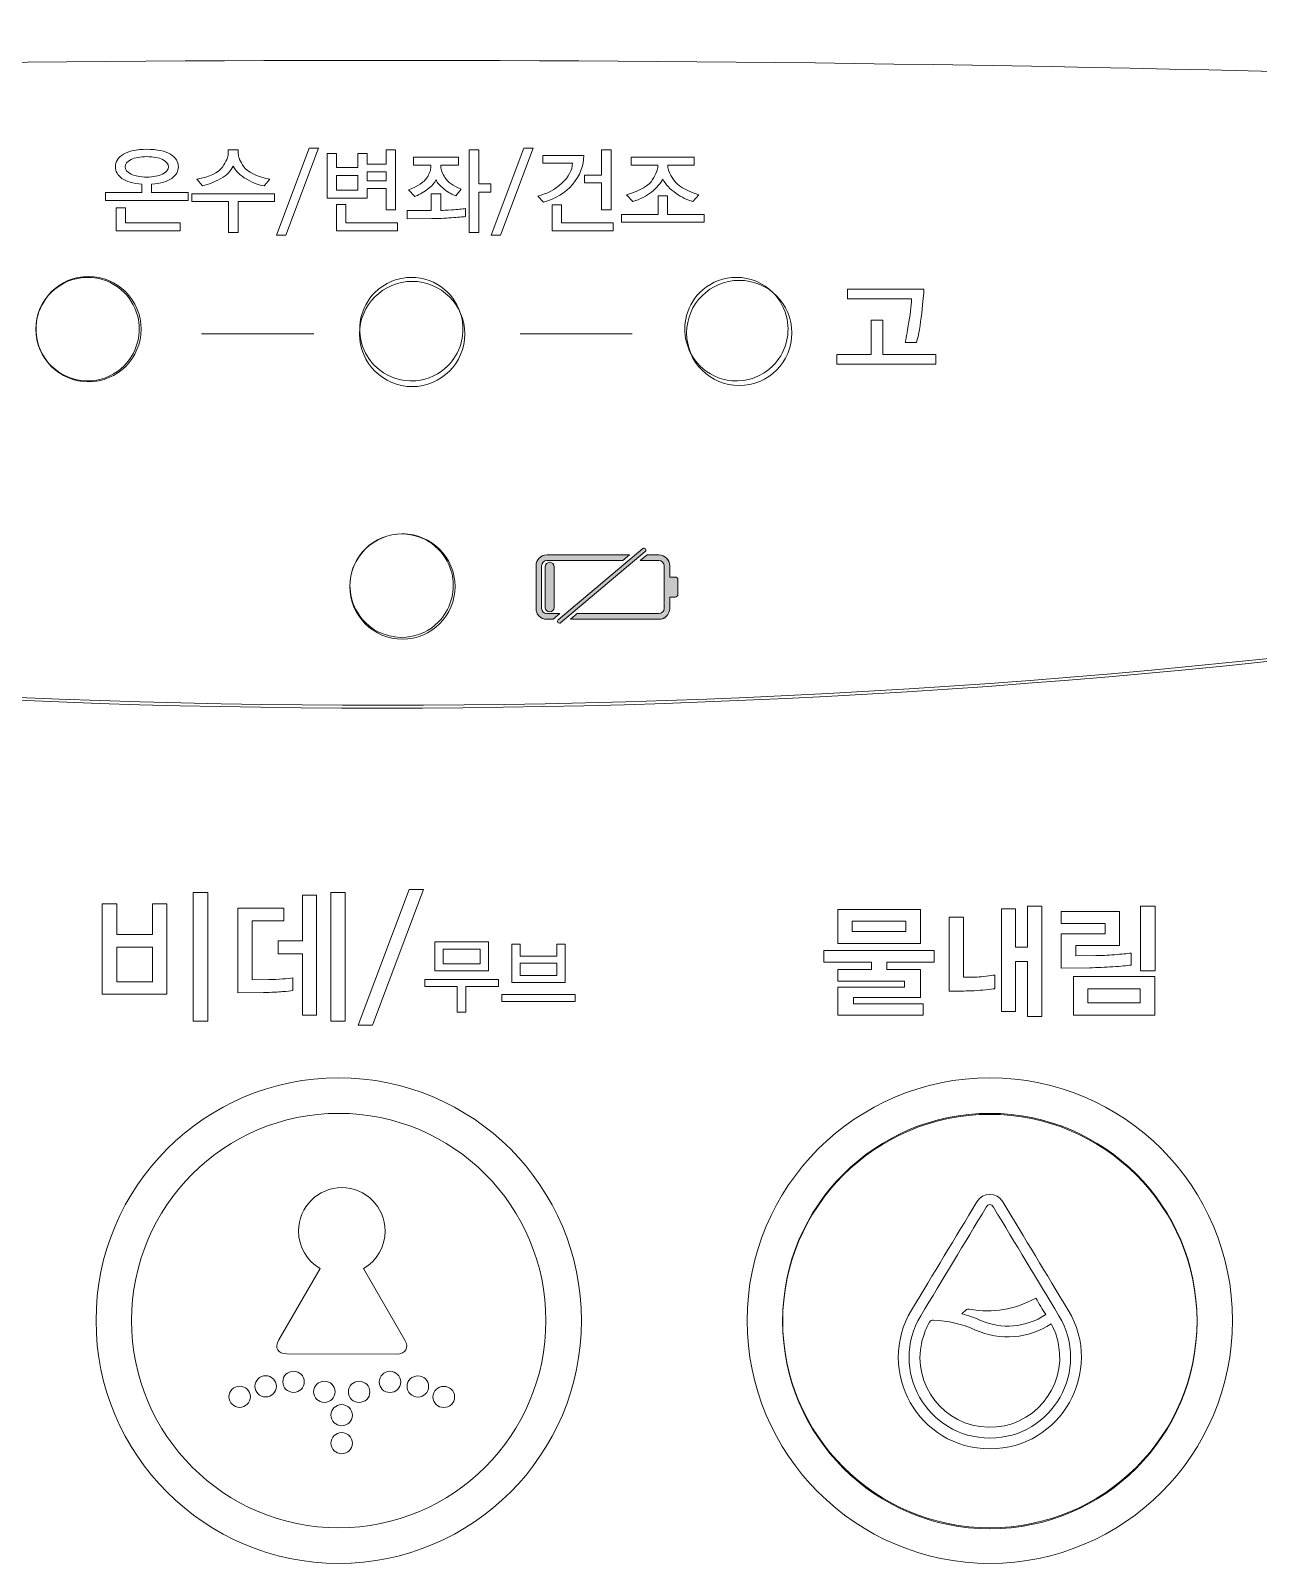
# Model space of a CAD drawing. Header units: millimetres. Extents: x -8699 to 14519, y -2727 to 7848.
# Drawn here: x 1462.5 to 1504, y -1016.3 to -964.5 of the extents above; entities that cross this region are included whole.
import ezdxf

# ---------------------------------------------------------------- set-up
doc = ezdxf.new("R2010")
doc.units = ezdxf.units.MM
doc.layers.add('레이어 1', color=7, linetype='Continuous')

msp = doc.modelspace()

# ---------------------------------------------------------------- hatches: boundary and pattern name
at = {"layer": '레이어 1'}
h = msp.add_hatch(color=256, dxfattribs=at)
h.dxf.hatch_style = 2
edge = h.paths.add_edge_path()
edge.add_spline(control_points=[(1480.338, -984.47), (1480.315, -984.444), (1480.315, -984.444), (1480.319, -984.404), (1480.346, -984.381), (1480.346, -984.381), (1483.208, -981.976), (1483.208, -981.976), (1483.234, -981.954), (1483.274, -981.957), (1483.297, -981.984), (1483.319, -982.011), (1483.316, -982.051), (1483.289, -982.073), (1483.289, -982.073), (1480.427, -984.478), (1480.427, -984.478), (1480.416, -984.488), (1480.401, -984.493), (1480.387, -984.493), (1480.369, -984.493), (1480.351, -984.485), (1480.338, -984.47), (1480.315, -984.444)], knot_values=[-1, -1, 0, 0, 0, 0, 1, 1, 1, 2, 2, 2, 3, 3, 3, 4, 4, 4, 5, 5, 5, 6, 6, 6, 7, 7, 7, 7], degree=3, periodic=0)
h = msp.add_hatch(color=256, dxfattribs=at)
h.dxf.hatch_style = 2
edge = h.paths.add_edge_path()
edge.add_spline(control_points=[(1479.962, -982.19), (1479.761, -982.19), (1479.761, -982.19), (1479.597, -982.353), (1479.597, -982.555), (1479.597, -982.555), (1479.597, -983.997), (1479.597, -983.997), (1479.597, -984.198), (1479.761, -984.361), (1479.962, -984.361), (1479.962, -984.361), (1480.172, -984.361), (1480.172, -984.361), (1480.172, -984.361), (1480.398, -984.171), (1480.398, -984.171), (1480.398, -984.171), (1479.962, -984.171), (1479.962, -984.171), (1479.866, -984.171), (1479.787, -984.093), (1479.787, -983.997), (1479.787, -983.997), (1479.787, -982.555), (1479.787, -982.555), (1479.787, -982.459), (1479.866, -982.38), (1479.962, -982.38), (1479.962, -982.38), (1482.53, -982.38), (1482.53, -982.38), (1482.53, -982.38), (1482.756, -982.19), (1482.756, -982.19), (1482.756, -982.19), (1479.962, -982.19), (1479.962, -982.19), (1479.761, -982.19)], knot_values=[-1, -1, 0, 0, 0, 0, 1, 1, 1, 2, 2, 2, 3, 3, 3, 4, 4, 4, 5, 5, 5, 6, 6, 6, 7, 7, 7, 8, 8, 8, 9, 9, 9, 10, 10, 10, 11, 11, 11, 12, 12, 12, 12], degree=3, periodic=0)
h = msp.add_hatch(color=256, dxfattribs=at)
h.dxf.hatch_style = 2
edge = h.paths.add_edge_path()
edge.add_spline(control_points=[(1480.059, -984.111), (1479.976, -984.111), (1479.976, -984.111), (1479.91, -984.045), (1479.91, -983.963), (1479.91, -983.963), (1479.91, -982.589), (1479.91, -982.589), (1479.91, -982.506), (1479.976, -982.439), (1480.059, -982.439), (1480.059, -982.439), (1480.059, -982.439), (1480.059, -982.439), (1480.142, -982.439), (1480.209, -982.506), (1480.209, -982.589), (1480.209, -982.589), (1480.209, -983.963), (1480.209, -983.963), (1480.209, -984.045), (1480.142, -984.111), (1480.059, -984.111), (1480.059, -984.111), (1480.059, -984.111), (1480.059, -984.111), (1479.976, -984.111)], knot_values=[-1, -1, 0, 0, 0, 0, 1, 1, 1, 2, 2, 2, 3, 3, 3, 4, 4, 4, 5, 5, 5, 6, 6, 6, 7, 7, 7, 8, 8, 8, 8], degree=3, periodic=0)
h = msp.add_hatch(color=256, dxfattribs=at)
h.dxf.hatch_style = 2
edge = h.paths.add_edge_path()
edge.add_spline(control_points=[(1483.751, -984.361), (1483.952, -984.361), (1483.952, -984.361), (1484.115, -984.198), (1484.115, -983.997), (1484.115, -983.997), (1484.115, -983.614), (1484.115, -983.614), (1484.115, -983.614), (1484.301, -983.614), (1484.301, -983.614), (1484.351, -983.614), (1484.392, -983.573), (1484.392, -983.524), (1484.392, -983.524), (1484.392, -983.027), (1484.392, -983.027), (1484.392, -982.978), (1484.351, -982.938), (1484.301, -982.938), (1484.301, -982.938), (1484.115, -982.938), (1484.115, -982.938), (1484.115, -982.938), (1484.115, -982.555), (1484.115, -982.555), (1484.115, -982.353), (1483.952, -982.19), (1483.751, -982.19), (1483.751, -982.19), (1483.347, -982.19), (1483.347, -982.19), (1483.347, -982.19), (1483.121, -982.38), (1483.121, -982.38), (1483.121, -982.38), (1483.751, -982.38), (1483.751, -982.38), (1483.847, -982.38), (1483.925, -982.459), (1483.925, -982.555), (1483.925, -982.555), (1483.925, -983.997), (1483.925, -983.997), (1483.925, -984.093), (1483.847, -984.171), (1483.751, -984.171), (1483.751, -984.171), (1480.99, -984.171), (1480.99, -984.171), (1480.99, -984.171), (1480.763, -984.361), (1480.763, -984.361), (1480.763, -984.361), (1483.751, -984.361), (1483.751, -984.361), (1483.952, -984.361)], knot_values=[-1, -1, 0, 0, 0, 0, 1, 1, 1, 2, 2, 2, 3, 3, 3, 4, 4, 4, 5, 5, 5, 6, 6, 6, 7, 7, 7, 8, 8, 8, 9, 9, 9, 10, 10, 10, 11, 11, 11, 12, 12, 12, 13, 13, 13, 14, 14, 14, 15, 15, 15, 16, 16, 16, 17, 17, 17, 18, 18, 18, 18], degree=3, periodic=0)

# ---------------------------------------------------------------- linework, layer by layer
at = {"layer": '레이어 1', "lineweight": 9}
for p, q in [((1470.829, -971.389), (1471.934, -968.446)), ((1472.249, -968.446), (1471.144, -971.389)), ((1471.934, -968.446), (1472.249, -968.446)), ((1472.537, -970.132), (1472.537, -968.63)), ((1472.537, -968.63), (1472.855, -968.63)), ((1472.855, -968.63), (1472.855, -969.1)), ((1473.582, -969.1), (1473.582, -968.63)), ((1473.582, -968.63), (1473.896, -968.63)), ((1473.896, -968.63), (1473.896, -968.986)), ((1474.538, -968.986), (1474.538, -968.506)), ((1474.538, -968.506), (1474.855, -968.506)), ((1474.855, -968.506), (1474.855, -970.535)), ((1477.344, -971.3), (1477.344, -968.506)), ((1477.344, -968.506), (1477.662, -968.506)), ((1477.662, -968.506), (1477.662, -969.652)), ((1478.084, -971.389), (1479.189, -968.446)), ((1479.503, -968.446), (1478.398, -971.389)), ((1479.189, -968.446), (1479.503, -968.446)), ((1481.815, -969.357), (1481.815, -968.506)), ((1481.815, -968.506), (1482.132, -968.506)), ((1482.132, -968.506), (1482.132, -970.529)), ((1472.855, -969.1), (1473.582, -969.1)), ((1473.896, -968.986), (1474.538, -968.986)), ((1473.582, -969.366), (1472.855, -969.366)), ((1472.855, -969.366), (1472.855, -969.865)), ((1473.582, -969.865), (1473.582, -969.366)), ((1474.538, -969.243), (1473.896, -969.243)), ((1473.896, -969.243), (1473.896, -969.554)), ((1473.896, -969.554), (1474.538, -969.554)), ((1474.538, -969.554), (1474.538, -969.243)), ((1477.662, -969.652), (1478.074, -969.652)), ((1478.074, -969.652), (1478.074, -969.932)), ((1481.234, -969.624), (1481.234, -969.357)), ((1481.234, -969.357), (1481.815, -969.357)), ((1481.815, -969.624), (1481.234, -969.624)), ((1481.815, -970.529), (1481.815, -969.624)), ((1467.972, -970.253), (1467.972, -969.986)), ((1467.972, -969.986), (1470.765, -969.986)), ((1469.204, -970.253), (1467.972, -970.253)), ((1469.204, -971.3), (1469.204, -970.253)), ((1469.534, -970.253), (1469.534, -971.3)), ((1470.765, -970.253), (1469.534, -970.253)), ((1470.765, -969.986), (1470.765, -970.253)), ((1473.896, -970.132), (1472.537, -970.132)), ((1472.855, -969.865), (1473.582, -969.865)), ((1474.538, -969.811), (1473.896, -969.811)), ((1473.896, -969.811), (1473.896, -970.132)), ((1474.538, -970.535), (1474.538, -969.811)), ((1478.074, -969.932), (1477.662, -969.932)), ((1477.662, -969.932), (1477.662, -971.3)), ((1483.72, -970.685), (1483.72, -970.053)), ((1483.72, -970.053), (1484.037, -970.053)), ((1484.037, -970.053), (1484.037, -970.685)), ((1465.413, -971.237), (1465.413, -970.462)), ((1465.413, -970.462), (1465.73, -970.462)), ((1465.73, -970.462), (1465.73, -970.97)), ((1472.855, -971.237), (1472.855, -970.348)), ((1472.855, -970.348), (1473.172, -970.348)), ((1473.172, -970.348), (1473.172, -970.97)), ((1474.855, -970.535), (1474.538, -970.535)), ((1480.139, -971.237), (1480.139, -970.367)), ((1480.139, -970.367), (1480.456, -970.367)), ((1480.456, -970.367), (1480.456, -970.97)), ((1482.132, -970.529), (1481.815, -970.529)), ((1482.481, -970.951), (1482.481, -970.685)), ((1482.481, -970.685), (1483.72, -970.685)), ((1484.037, -970.685), (1485.275, -970.685)), ((1485.275, -970.685), (1485.275, -970.951)), ((1467.569, -971.237), (1465.413, -971.237)), ((1465.73, -970.97), (1467.569, -970.97)), ((1467.569, -970.97), (1467.569, -971.237)), ((1469.534, -971.3), (1469.204, -971.3)), ((1474.915, -971.237), (1472.855, -971.237)), ((1473.172, -970.97), (1474.915, -970.97)), ((1474.915, -970.97), (1474.915, -971.237)), ((1477.662, -971.3), (1477.344, -971.3)), ((1482.209, -971.237), (1480.139, -971.237)), ((1480.456, -970.97), (1482.209, -970.97)), ((1482.209, -970.97), (1482.209, -971.237)), ((1485.275, -970.951), (1482.481, -970.951)), ((1471.144, -971.389), (1470.829, -971.389)), ((1478.398, -971.389), (1478.084, -971.389)), ((1496.208, -995.436), (1496.208, -994.056)), ((1496.208, -994.056), (1496.682, -994.056)), ((1496.682, -994.056), (1496.682, -997.781)), ((1500.022, -996.244), (1500.022, -994.056)), ((1500.022, -994.056), (1500.513, -994.056)), ((1500.513, -994.056), (1500.513, -996.244)), ((1489.79, -995.313), (1489.79, -994.162)), ((1489.79, -994.162), (1492.584, -994.162)), ((1492.093, -994.56), (1490.281, -994.56)), ((1490.281, -994.56), (1490.281, -994.915)), ((1492.093, -994.915), (1492.093, -994.56)), ((1492.584, -994.162), (1492.584, -995.313)), ((1495.319, -997.612), (1495.319, -994.141)), ((1495.319, -994.141), (1495.793, -994.141)), ((1495.793, -994.141), (1495.793, -995.436)), ((1490.281, -994.915), (1492.093, -994.915)), ((1489.325, -995.948), (1489.325, -995.546)), ((1489.325, -995.546), (1493.05, -995.546)), ((1492.584, -995.313), (1489.79, -995.313)), ((1493.05, -995.546), (1493.05, -995.948)), ((1495.793, -995.436), (1496.208, -995.436)), ((1490.929, -995.948), (1489.325, -995.948)), ((1490.929, -996.194), (1490.929, -995.948)), ((1493.05, -995.948), (1491.446, -995.948)), ((1491.446, -995.948), (1491.446, -996.194)), ((1496.208, -995.919), (1495.793, -995.919)), ((1495.793, -995.919), (1495.793, -997.612)), ((1496.208, -997.781), (1496.208, -995.919)), ((1489.79, -996.583), (1489.79, -996.194)), ((1489.79, -996.194), (1490.929, -996.194)), ((1492.051, -996.583), (1489.79, -996.583)), ((1491.446, -996.194), (1492.584, -996.194)), ((1492.051, -996.795), (1492.051, -996.583)), ((1492.584, -996.194), (1492.584, -997.138)), ((1497.753, -997.739), (1497.753, -996.426)), ((1497.753, -996.426), (1500.501, -996.426)), ((1500.513, -996.244), (1500.022, -996.244)), ((1500.501, -996.426), (1500.501, -997.739)), ((1489.79, -997.739), (1489.79, -996.795)), ((1489.79, -996.795), (1492.051, -996.795)), ((1492.584, -997.138), (1490.319, -997.138)), ((1490.319, -997.138), (1490.319, -997.35)), ((1500.01, -996.85), (1498.244, -996.85)), ((1498.244, -996.85), (1498.244, -997.316)), ((1500.01, -997.316), (1500.01, -996.85)), ((1490.319, -997.35), (1492.673, -997.35)), ((1492.673, -997.35), (1492.673, -997.739)), ((1495.793, -997.612), (1495.319, -997.612)), ((1498.244, -997.316), (1500.01, -997.316)), ((1492.673, -997.739), (1489.79, -997.739)), ((1496.682, -997.781), (1496.208, -997.781)), ((1500.501, -997.739), (1497.753, -997.739))]:
    msp.add_line(p, q, dxfattribs=at)
at = {"layer": '레이어 1', "lineweight": 18}
for p, q in [((1468.298, -974.725), (1472.091, -974.725)), ((1479.058, -974.725), (1482.851, -974.725))]:
    msp.add_line(p, q, dxfattribs=at)
at = {"layer": '레이어 1', "lineweight": 9}
for points in [[(1489.756, -975.742), (1489.756, -975.422), (1490.925, -975.422), (1490.925, -974.263), (1491.314, -974.263), (1491.314, -975.422), (1493.109, -975.422), (1493.109, -975.742), (1489.756, -975.742)], [(1474.076, -998.072), (1473.588, -998.072), (1475.306, -993.494), (1475.795, -993.494), (1474.076, -998.072)], [(1464.939, -997.025), (1464.939, -993.978), (1465.433, -993.978), (1465.433, -995.01), (1466.634, -995.01), (1466.634, -993.978), (1467.128, -993.978), (1467.128, -997.025), (1464.939, -997.025)], [(1468.012, -997.934), (1468.012, -993.588), (1468.505, -993.588), (1468.505, -997.934), (1468.012, -997.934)], [(1471.706, -997.736), (1471.706, -995.662), (1470.886, -995.662), (1470.886, -995.227), (1471.706, -995.227), (1471.706, -993.686), (1472.185, -993.686), (1472.185, -997.736), (1471.706, -997.736)], [(1472.669, -997.934), (1472.669, -993.588), (1473.148, -993.588), (1473.148, -997.934), (1472.669, -997.934)], [(1466.634, -995.44), (1465.433, -995.44), (1465.433, -996.605), (1466.634, -996.605), (1466.634, -995.44)], [(1476.177, -996.24), (1476.177, -995.264), (1477.992, -995.264), (1477.992, -996.24), (1476.177, -996.24)], [(1477.707, -995.501), (1476.46, -995.501), (1476.46, -996.003), (1477.707, -996.003), (1477.707, -995.501)], [(1478.777, -996.638), (1478.777, -995.34), (1479.059, -995.34), (1479.059, -995.738), (1480.301, -995.738), (1480.301, -995.34), (1480.58, -995.34), (1480.58, -996.638), (1478.777, -996.638)], [(1480.301, -995.975), (1479.059, -995.975), (1479.059, -996.401), (1480.301, -996.401), (1480.301, -995.975)], [(1477.227, -996.768), (1477.227, -997.637), (1476.936, -997.637), (1476.936, -996.768), (1475.842, -996.768), (1475.842, -996.531), (1478.325, -996.531), (1478.325, -996.768), (1477.227, -996.768)], [(1478.438, -997.273), (1478.438, -997.036), (1480.922, -997.036), (1480.922, -997.273), (1478.438, -997.273)]]:
    msp.add_lwpolyline(points, dxfattribs=at)
at = {"layer": '레이어 1', "lineweight": 18}
for points in [[(1559.487, -968.49), (1502.827, -964.479), (1445.955, -964.479), (1389.296, -968.49)], [(1464.454, -972.812), (1463.993, -972.812), (1463.542, -972.996), (1463.214, -973.324)], [(1464.602, -972.819), (1464.553, -972.815), (1464.502, -972.812), (1464.454, -972.812)], [(1464.454, -972.812), (1464.454, -972.812), (1464.454, -972.812), (1464.454, -972.812)], [(1465.681, -973.324), (1465.4, -973.042), (1465.022, -972.855), (1464.602, -972.819)], [(1464.602, -972.819), (1464.602, -972.819), (1464.602, -972.819), (1464.602, -972.819)], [(1475.391, -972.812), (1474.929, -972.812), (1474.479, -972.996), (1474.15, -973.324)], [(1475.539, -972.819), (1475.489, -972.815), (1475.44, -972.812), (1475.391, -972.812)], [(1475.391, -972.812), (1475.391, -972.812), (1475.391, -972.812), (1475.391, -972.812)], [(1476.619, -973.324), (1476.337, -973.042), (1475.959, -972.855), (1475.539, -972.819)], [(1475.539, -972.819), (1475.539, -972.819), (1475.539, -972.819), (1475.539, -972.819)], [(1486.213, -972.819), (1485.793, -972.855), (1485.416, -973.042), (1485.133, -973.324)], [(1486.362, -972.812), (1486.313, -972.812), (1486.263, -972.815), (1486.213, -972.819)], [(1487.601, -973.324), (1487.273, -972.996), (1486.823, -972.812), (1486.362, -972.812)], [(1486.362, -972.812), (1486.362, -972.812), (1486.362, -972.812), (1486.362, -972.812)], [(1463.214, -973.324), (1462.973, -973.566), (1462.802, -973.878), (1462.735, -974.227)], [(1466.161, -974.227), (1466.093, -973.878), (1465.923, -973.566), (1465.681, -973.324)], [(1465.681, -973.324), (1465.681, -973.324), (1465.681, -973.324), (1465.681, -973.324)], [(1474.15, -973.324), (1473.909, -973.566), (1473.739, -973.878), (1473.672, -974.227)], [(1477.097, -974.227), (1477.031, -973.878), (1476.86, -973.566), (1476.619, -973.324)], [(1476.619, -973.324), (1476.619, -973.324), (1476.619, -973.324), (1476.619, -973.324)], [(1485.133, -973.324), (1484.892, -973.566), (1484.722, -973.878), (1484.655, -974.227)], [(1485.133, -973.324), (1485.133, -973.324), (1485.133, -973.324), (1485.133, -973.324)], [(1488.08, -974.227), (1488.013, -973.878), (1487.843, -973.566), (1487.601, -973.324)], [(1487.601, -973.324), (1487.601, -973.324), (1487.601, -973.324), (1487.601, -973.324)], [(1388.052, -973.925), (1444.216, -991.847), (1504.567, -991.847), (1560.732, -973.925)], [(1462.735, -974.227), (1462.625, -974.794), (1462.807, -975.391), (1463.214, -975.799)], [(1462.735, -974.227), (1462.735, -974.227), (1462.735, -974.227), (1462.735, -974.227)], [(1465.681, -975.799), (1466.089, -975.391), (1466.27, -974.794), (1466.161, -974.227)], [(1466.161, -974.227), (1466.161, -974.227), (1466.161, -974.227), (1466.161, -974.227)], [(1473.672, -974.227), (1473.561, -974.794), (1473.744, -975.391), (1474.15, -975.799)], [(1473.672, -974.227), (1473.672, -974.227), (1473.672, -974.227), (1473.672, -974.227)], [(1476.619, -975.799), (1477.026, -975.391), (1477.208, -974.794), (1477.097, -974.227)], [(1477.097, -974.227), (1477.097, -974.227), (1477.097, -974.227), (1477.097, -974.227)], [(1484.655, -974.227), (1484.544, -974.794), (1484.726, -975.391), (1485.133, -975.799)], [(1484.655, -974.227), (1484.655, -974.227), (1484.655, -974.227), (1484.655, -974.227)], [(1487.601, -975.799), (1488.009, -975.391), (1488.191, -974.794), (1488.08, -974.227)], [(1488.08, -974.227), (1488.08, -974.227), (1488.08, -974.227), (1488.08, -974.227)], [(1463.214, -975.799), (1463.214, -975.799), (1463.214, -975.799), (1463.214, -975.799)], [(1463.214, -975.799), (1463.577, -976.163), (1464.09, -976.349), (1464.602, -976.305)], [(1464.602, -976.305), (1465.022, -976.268), (1465.4, -976.081), (1465.681, -975.799)], [(1465.681, -975.799), (1465.681, -975.799), (1465.681, -975.799), (1465.681, -975.799)], [(1474.15, -975.799), (1474.15, -975.799), (1474.15, -975.799), (1474.15, -975.799)], [(1474.15, -975.799), (1474.514, -976.163), (1475.027, -976.349), (1475.539, -976.305)], [(1475.539, -976.305), (1475.959, -976.268), (1476.337, -976.081), (1476.619, -975.799)], [(1476.619, -975.799), (1476.619, -975.799), (1476.619, -975.799), (1476.619, -975.799)], [(1485.133, -975.799), (1485.133, -975.799), (1485.133, -975.799), (1485.133, -975.799)], [(1485.133, -975.799), (1485.416, -976.081), (1485.793, -976.268), (1486.213, -976.305)], [(1486.213, -976.305), (1486.726, -976.349), (1487.238, -976.163), (1487.601, -975.799)], [(1487.601, -975.799), (1487.601, -975.799), (1487.601, -975.799), (1487.601, -975.799)], [(1464.602, -976.305), (1464.602, -976.305), (1464.602, -976.305), (1464.602, -976.305)], [(1475.539, -976.305), (1475.539, -976.305), (1475.539, -976.305), (1475.539, -976.305)], [(1486.213, -976.305), (1486.213, -976.305), (1486.213, -976.305), (1486.213, -976.305)], [(1475.063, -981.478), (1474.602, -981.478), (1474.151, -981.661), (1473.823, -981.99)], [(1475.211, -981.484), (1475.161, -981.48), (1475.112, -981.478), (1475.063, -981.478)], [(1475.063, -981.478), (1475.063, -981.478), (1475.063, -981.478), (1475.063, -981.478)], [(1476.291, -981.99), (1476.009, -981.707), (1475.631, -981.521), (1475.211, -981.484)], [(1475.211, -981.484), (1475.211, -981.484), (1475.211, -981.484), (1475.211, -981.484)], [(1473.823, -981.99), (1473.581, -982.232), (1473.411, -982.544), (1473.344, -982.893)], [(1476.77, -982.893), (1476.703, -982.544), (1476.532, -982.232), (1476.291, -981.99)], [(1476.291, -981.99), (1476.291, -981.99), (1476.291, -981.99), (1476.291, -981.99)], [(1473.344, -982.893), (1473.233, -983.46), (1473.415, -984.056), (1473.823, -984.465)], [(1473.344, -982.893), (1473.344, -982.893), (1473.344, -982.893), (1473.344, -982.893)], [(1476.291, -984.465), (1476.698, -984.056), (1476.88, -983.46), (1476.77, -982.893)], [(1476.77, -982.893), (1476.77, -982.893), (1476.77, -982.893), (1476.77, -982.893)], [(1473.823, -984.465), (1473.823, -984.465), (1473.823, -984.465), (1473.823, -984.465)], [(1473.823, -984.465), (1474.186, -984.829), (1474.699, -985.014), (1475.211, -984.97)], [(1475.211, -984.97), (1475.631, -984.934), (1476.009, -984.747), (1476.291, -984.465)], [(1476.291, -984.465), (1476.291, -984.465), (1476.291, -984.465), (1476.291, -984.465)], [(1475.211, -984.97), (1475.211, -984.97), (1475.211, -984.97), (1475.211, -984.97)]]:
    msp.add_open_spline(points, degree=3, dxfattribs=at)
at = {"layer": '레이어 1', "lineweight": 9}
for points, knots in [([(1465.608, -969.472), (1465.459, -969.364), (1465.384, -969.231), (1465.384, -969.075), (1465.384, -968.906), (1465.474, -968.765), (1465.654, -968.654)], [4, 4, 4, 4, 5, 5, 5, 6, 6, 6, 6]), ([(1465.654, -968.654), (1465.834, -968.543), (1466.098, -968.487), (1466.448, -968.487), (1466.801, -968.487), (1467.067, -968.543), (1467.246, -968.654)], [6, 6, 6, 6, 7, 7, 7, 8, 8, 8, 8]), ([(1467.246, -968.654), (1467.425, -968.765), (1467.514, -968.906), (1467.514, -969.075), (1467.514, -969.231), (1467.439, -969.364), (1467.289, -969.472), (1467.139, -969.579), (1466.912, -969.642), (1466.609, -969.659)], [8, 8, 8, 8, 9, 9, 9, 10, 10, 10, 11, 11, 11, 11]), ([(1465.914, -968.833), (1465.781, -968.899), (1465.714, -968.979), (1465.714, -969.075), (1465.714, -969.174), (1465.781, -969.257), (1465.914, -969.324)], [2, 2, 2, 2, 3, 3, 3, 4, 4, 4, 4]), ([(1466.979, -968.832), (1466.847, -968.767), (1466.669, -968.735), (1466.448, -968.735), (1466.225, -968.735), (1466.047, -968.768), (1465.914, -968.833)], [0, 0, 0, 0, 1, 1, 1, 2, 2, 2, 2]), ([(1466.977, -969.324), (1467.111, -969.257), (1467.178, -969.175), (1467.178, -969.078), (1467.178, -968.979), (1467.112, -968.897), (1466.979, -968.832)], [6, 6, 6, 6, 7, 7, 7, 8, 8, 8, 8]), ([(1482.659, -970.024), (1483.127, -969.878), (1483.419, -969.706), (1483.536, -969.508), (1483.652, -969.31), (1483.711, -969.163), (1483.711, -969.065)], [7, 7, 7, 7, 8, 8, 8, 9, 9, 9, 9]), ([(1465.914, -969.324), (1466.047, -969.391), (1466.225, -969.424), (1466.448, -969.424), (1466.667, -969.424), (1466.844, -969.391), (1466.977, -969.324)], [4, 4, 4, 4, 5, 5, 5, 6, 6, 6, 6]), ([(1476.376, -970.551), (1476.437, -970.551), (1476.564, -970.545), (1476.756, -970.532), (1476.947, -970.519), (1477.101, -970.505), (1477.217, -970.491)], [7, 7, 7, 7, 8, 8, 8, 9, 9, 9, 9]), ([(1492.629, -974.021), (1492.582, -974.419), (1492.525, -974.751), (1492.454, -975.018), (1492.454, -975.018), (1492.072, -975.018), (1492.072, -975.018), (1492.077, -974.993), (1492.112, -974.803), (1492.175, -974.45), (1492.239, -974.097), (1492.276, -973.794), (1492.285, -973.54), (1492.285, -973.54), (1490.118, -973.54), (1490.118, -973.54), (1490.118, -973.54), (1490.118, -973.216), (1490.118, -973.216), (1490.118, -973.216), (1492.704, -973.216), (1492.704, -973.216), (1492.7, -973.356), (1492.675, -973.624), (1492.629, -974.021)], [0, 0, 0, 0, 1, 1, 1, 2, 2, 2, 3, 3, 3, 4, 4, 4, 5, 5, 5, 6, 6, 6, 7, 7, 7, 8, 8, 8, 8]), ([(1471.034, -996.941), (1470.879, -996.954), (1470.665, -996.964), (1470.392, -996.971), (1470.392, -996.971), (1469.523, -996.98), (1469.523, -996.98), (1469.523, -996.98), (1469.523, -994.121), (1469.523, -994.121), (1469.523, -994.121), (1471.073, -994.121), (1471.073, -994.121), (1471.073, -994.121), (1471.073, -994.545), (1471.073, -994.545), (1471.073, -994.545), (1470.011, -994.545), (1470.011, -994.545), (1470.011, -994.545), (1470.011, -996.541), (1470.011, -996.541), (1470.011, -996.541), (1470.574, -996.536), (1470.574, -996.536), (1470.729, -996.533), (1470.882, -996.525), (1471.031, -996.513), (1471.181, -996.502), (1471.296, -996.49), (1471.375, -996.477), (1471.375, -996.477), (1471.375, -996.901), (1471.375, -996.901), (1471.302, -996.914), (1471.189, -996.928), (1471.034, -996.941)], [0, 0, 0, 0, 1, 1, 1, 2, 2, 2, 3, 3, 3, 4, 4, 4, 5, 5, 5, 6, 6, 6, 7, 7, 7, 8, 8, 8, 9, 9, 9, 10, 10, 10, 11, 11, 11, 12, 12, 12, 12]), ([(1498.511, -995.724), (1498.694, -995.724), (1498.904, -995.714), (1499.142, -995.694), (1499.379, -995.675), (1499.565, -995.656), (1499.7, -995.639)], [12, 12, 12, 12, 13, 13, 13, 14, 14, 14, 14]), ([(1494.502, -996.448), (1494.589, -996.442), (1494.693, -996.432), (1494.811, -996.418), (1494.93, -996.404), (1495.024, -996.391), (1495.095, -996.38)], [7, 7, 7, 7, 8, 8, 8, 9, 9, 9, 9]), ([(1494.404, -996.909), (1494.218, -996.918), (1494.033, -996.922), (1493.85, -996.922), (1493.667, -996.922), (1493.568, -996.922), (1493.554, -996.922)], [1, 1, 1, 1, 2, 2, 2, 3, 3, 3, 3]), ([(1481.131, -1008.054), (1481.131, -1003.525), (1477.46, -999.854), (1472.931, -999.854), (1468.402, -999.854), (1464.731, -1003.525), (1464.731, -1008.054), (1464.731, -1012.582), (1468.402, -1016.254), (1472.931, -1016.254), (1477.46, -1016.254), (1481.131, -1012.582), (1481.131, -1008.054)], [0, 0, 0, 0, 1, 1, 1, 2, 2, 2, 3, 3, 3, 4, 4, 4, 4]), ([(1494.931, -999.854), (1490.402, -999.854), (1486.731, -1003.525), (1486.731, -1008.054), (1486.731, -1012.582), (1490.402, -1016.254), (1494.931, -1016.254), (1499.459, -1016.254), (1503.131, -1012.582), (1503.131, -1008.054), (1503.131, -1003.525), (1499.459, -999.854), (1494.931, -999.854)], [0, 0, 0, 0, 1, 1, 1, 2, 2, 2, 3, 3, 3, 4, 4, 4, 4]), ([(1473.038, -1003.563), (1472.229, -1003.562), (1471.573, -1004.218), (1471.573, -1005.027), (1471.573, -1005.567), (1471.864, -1006.038), (1472.299, -1006.292)], [3, 3, 3, 3, 4, 4, 4, 5, 5, 5, 5]), ([(1492.285, -1007.7), (1491.042, -1009.759), (1492.525, -1012.386), (1494.931, -1012.386), (1497.336, -1012.386), (1498.819, -1009.759), (1497.576, -1007.7)], [3, 3, 3, 3, 4, 4, 4, 5, 5, 5, 5]), ([(1470.46, -1010.632), (1470.658, -1010.632), (1470.825, -1010.475), (1470.825, -1010.275), (1470.825, -1010.073), (1470.658, -1009.916), (1470.461, -1009.916), (1470.262, -1009.916), (1470.096, -1010.073), (1470.096, -1010.274)], [1, 1, 1, 1, 2, 2, 2, 3, 3, 3, 4, 4, 4, 4]), ([(1472.81, -1010.46), (1472.81, -1010.259), (1472.645, -1010.1), (1472.446, -1010.1), (1472.247, -1010.1), (1472.081, -1010.259), (1472.081, -1010.459)], [2, 2, 2, 2, 3, 3, 3, 4, 4, 4, 4]), ([(1473.984, -1010.461), (1473.984, -1010.261), (1473.818, -1010.102), (1473.62, -1010.102), (1473.421, -1010.102), (1473.256, -1010.26), (1473.256, -1010.46)], [2, 2, 2, 2, 3, 3, 3, 4, 4, 4, 4]), ([(1475.025, -1010.125), (1475.025, -1009.925), (1474.859, -1009.767), (1474.661, -1009.767), (1474.463, -1009.767), (1474.297, -1009.925), (1474.297, -1010.125)], [2, 2, 2, 2, 3, 3, 3, 4, 4, 4, 4]), ([(1474.297, -1010.125), (1474.297, -1010.326), (1474.462, -1010.482), (1474.66, -1010.482), (1474.858, -1010.482), (1475.024, -1010.326), (1475.025, -1010.125)], [0, 0, 0, 0, 1, 1, 1, 2, 2, 2, 2]), ([(1475.969, -1010.278), (1475.97, -1010.078), (1475.803, -1009.92), (1475.605, -1009.92), (1475.407, -1009.92), (1475.241, -1010.078), (1475.241, -1010.277)], [2, 2, 2, 2, 3, 3, 3, 4, 4, 4, 4]), ([(1473.256, -1010.46), (1473.255, -1010.66), (1473.42, -1010.82), (1473.619, -1010.82), (1473.818, -1010.82), (1473.983, -1010.661), (1473.984, -1010.461)], [0, 0, 0, 0, 1, 1, 1, 2, 2, 2, 2]), ([(1475.241, -1010.277), (1475.241, -1010.479), (1475.407, -1010.636), (1475.605, -1010.636), (1475.803, -1010.636), (1475.969, -1010.479), (1475.969, -1010.278)], [0, 0, 0, 0, 1, 1, 1, 2, 2, 2, 2]), ([(1476.845, -1010.633), (1476.845, -1010.432), (1476.678, -1010.276), (1476.48, -1010.276), (1476.282, -1010.276), (1476.116, -1010.432), (1476.116, -1010.632)], [2, 2, 2, 2, 3, 3, 3, 4, 4, 4, 4]), ([(1476.116, -1010.632), (1476.116, -1010.833), (1476.282, -1010.989), (1476.479, -1010.989), (1476.678, -1010.989), (1476.845, -1010.833), (1476.845, -1010.633)], [0, 0, 0, 0, 1, 1, 1, 2, 2, 2, 2]), ([(1472.668, -1011.248), (1472.668, -1011.448), (1472.833, -1011.606), (1473.032, -1011.606), (1473.23, -1011.606), (1473.396, -1011.449), (1473.396, -1011.249), (1473.396, -1011.048), (1473.231, -1010.89), (1473.032, -1010.89), (1472.834, -1010.89), (1472.668, -1011.047), (1472.668, -1011.248)], [0, 0, 0, 0, 1, 1, 1, 2, 2, 2, 3, 3, 3, 4, 4, 4, 4]), ([(1472.668, -1012.194), (1472.667, -1012.395), (1472.833, -1012.552), (1473.031, -1012.552), (1473.229, -1012.552), (1473.396, -1012.395), (1473.396, -1012.195), (1473.396, -1011.994), (1473.229, -1011.837), (1473.031, -1011.837), (1472.834, -1011.837), (1472.668, -1011.994), (1472.668, -1012.194)], [0, 0, 0, 0, 1, 1, 1, 2, 2, 2, 3, 3, 3, 4, 4, 4, 4])]:
    msp.add_open_spline(points, degree=3, knots=knots, dxfattribs=at)
for points in [[(1468.999, -969.087), (1469.133, -968.894), (1469.2, -968.748), (1469.2, -968.649)], [(1469.2, -968.649), (1469.2, -968.649), (1469.2, -968.506), (1469.2, -968.506)], [(1469.2, -968.506), (1469.2, -968.506), (1469.537, -968.506), (1469.537, -968.506)], [(1469.537, -968.506), (1469.537, -968.506), (1469.537, -968.649), (1469.537, -968.649)], [(1469.537, -968.649), (1469.537, -968.748), (1469.6, -968.89), (1469.726, -969.075)], [(1479.831, -968.96), (1479.831, -968.96), (1479.831, -968.694), (1479.831, -968.694)], [(1479.831, -968.694), (1479.831, -968.694), (1481.215, -968.694), (1481.215, -968.694)], [(1481.215, -968.694), (1481.208, -969.054), (1481.083, -969.378), (1480.837, -969.667)], [(1468.134, -969.5), (1468.576, -969.417), (1468.864, -969.28), (1468.999, -969.087)], [(1469.366, -969.052), (1469.293, -969.218), (1469.155, -969.358), (1468.949, -969.473)], [(1469.821, -969.497), (1469.598, -969.37), (1469.446, -969.222), (1469.366, -969.052)], [(1469.726, -969.075), (1469.852, -969.259), (1470.144, -969.401), (1470.603, -969.5)], [(1475.452, -969.024), (1475.452, -969.024), (1475.452, -968.757), (1475.452, -968.757)], [(1475.452, -968.757), (1475.452, -968.757), (1476.973, -968.757), (1476.973, -968.757)], [(1476.046, -969.024), (1476.046, -969.024), (1475.452, -969.024), (1475.452, -969.024)], [(1475.907, -969.454), (1476, -969.309), (1476.046, -969.183), (1476.046, -969.075)], [(1476.046, -969.075), (1476.046, -969.075), (1476.046, -969.024), (1476.046, -969.024)], [(1476.973, -969.024), (1476.973, -969.024), (1476.382, -969.024), (1476.382, -969.024)], [(1476.382, -969.024), (1476.382, -969.024), (1476.382, -969.075), (1476.382, -969.075)], [(1476.382, -969.075), (1476.382, -969.174), (1476.428, -969.298), (1476.521, -969.444)], [(1476.973, -968.757), (1476.973, -968.757), (1476.973, -969.024), (1476.973, -969.024)], [(1480.834, -968.96), (1480.834, -968.96), (1479.831, -968.96), (1479.831, -968.96)], [(1480.471, -969.632), (1480.698, -969.417), (1480.819, -969.193), (1480.834, -968.96)], [(1482.812, -969.024), (1482.812, -969.024), (1482.812, -968.757), (1482.812, -968.757)], [(1482.812, -968.757), (1482.812, -968.757), (1484.945, -968.757), (1484.945, -968.757)], [(1483.711, -969.024), (1483.711, -969.024), (1482.812, -969.024), (1482.812, -969.024)], [(1483.711, -969.065), (1483.711, -969.065), (1483.711, -969.024), (1483.711, -969.024)], [(1484.945, -969.024), (1484.945, -969.024), (1484.047, -969.024), (1484.047, -969.024)], [(1484.047, -969.024), (1484.047, -969.024), (1484.047, -969.065), (1484.047, -969.065)], [(1484.047, -969.065), (1484.047, -969.163), (1484.111, -969.31), (1484.239, -969.508)], [(1484.945, -968.757), (1484.945, -968.757), (1484.945, -969.024), (1484.945, -969.024)], [(1466.282, -969.659), (1465.982, -969.642), (1465.757, -969.579), (1465.608, -969.472)], [(1466.282, -969.945), (1466.282, -969.945), (1466.282, -969.659), (1466.282, -969.659)], [(1466.609, -969.659), (1466.609, -969.659), (1466.609, -969.945), (1466.609, -969.945)], [(1468.327, -969.719), (1468.327, -969.719), (1468.134, -969.5), (1468.134, -969.5)], [(1468.949, -969.473), (1468.744, -969.588), (1468.537, -969.67), (1468.327, -969.719)], [(1470.41, -969.719), (1470.241, -969.698), (1470.045, -969.624), (1469.821, -969.497)], [(1470.603, -969.5), (1470.603, -969.5), (1470.41, -969.719), (1470.41, -969.719)], [(1475.284, -969.859), (1475.608, -969.734), (1475.816, -969.599), (1475.907, -969.454)], [(1476.211, -969.516), (1476.179, -969.62), (1476.082, -969.729), (1475.921, -969.845)], [(1476.495, -969.834), (1476.354, -969.721), (1476.26, -969.615), (1476.211, -969.516)], [(1476.521, -969.444), (1476.612, -969.592), (1476.796, -969.721), (1477.071, -969.834)], [(1479.653, -970.065), (1479.972, -969.991), (1480.245, -969.847), (1480.471, -969.632)], [(1480.837, -969.667), (1480.591, -969.956), (1480.262, -970.16), (1479.849, -970.278)], [(1483.879, -969.494), (1483.8, -969.642), (1483.675, -969.787), (1483.502, -969.93)], [(1484.324, -969.971), (1484.125, -969.831), (1483.976, -969.672), (1483.879, -969.494)], [(1484.239, -969.508), (1484.367, -969.706), (1484.653, -969.878), (1485.098, -970.024)], [(1465.05, -970.215), (1465.05, -970.215), (1465.05, -969.945), (1465.05, -969.945)], [(1465.05, -969.945), (1465.05, -969.945), (1466.282, -969.945), (1466.282, -969.945)], [(1467.844, -970.215), (1467.844, -970.215), (1465.05, -970.215), (1465.05, -970.215)], [(1466.609, -969.945), (1466.609, -969.945), (1467.844, -969.945), (1467.844, -969.945)], [(1467.844, -969.945), (1467.844, -969.945), (1467.844, -970.215), (1467.844, -970.215)], [(1475.497, -970.081), (1475.497, -970.081), (1475.284, -969.859), (1475.284, -969.859)], [(1475.921, -969.845), (1475.759, -969.96), (1475.617, -970.039), (1475.497, -970.081)], [(1476.052, -970.557), (1476.052, -970.557), (1476.052, -969.992), (1476.052, -969.992)], [(1476.052, -969.992), (1476.052, -969.992), (1476.376, -969.992), (1476.376, -969.992)], [(1476.376, -969.992), (1476.376, -969.992), (1476.376, -970.551), (1476.376, -970.551)], [(1476.891, -970.055), (1476.767, -970.02), (1476.636, -969.946), (1476.495, -969.834)], [(1477.071, -969.834), (1477.071, -969.834), (1476.891, -970.055), (1476.891, -970.055)], [(1479.849, -970.278), (1479.849, -970.278), (1479.653, -970.065), (1479.653, -970.065)], [(1482.866, -970.246), (1482.866, -970.246), (1482.659, -970.024), (1482.659, -970.024)], [(1483.502, -969.93), (1483.33, -970.073), (1483.118, -970.178), (1482.866, -970.246)], [(1484.892, -970.246), (1484.714, -970.204), (1484.525, -970.112), (1484.324, -969.971)], [(1485.098, -970.024), (1485.098, -970.024), (1484.892, -970.246), (1484.892, -970.246)], [(1475.243, -970.831), (1475.243, -970.831), (1475.243, -970.557), (1475.243, -970.557)], [(1475.243, -970.557), (1475.243, -970.557), (1476.052, -970.557), (1476.052, -970.557)], [(1477.217, -970.76), (1477.12, -970.771), (1476.96, -970.784), (1476.736, -970.8)], [(1477.217, -970.491), (1477.217, -970.491), (1477.217, -970.76), (1477.217, -970.76)], [(1476.074, -970.827), (1476.074, -970.827), (1475.243, -970.831), (1475.243, -970.831)], [(1476.736, -970.8), (1476.513, -970.816), (1476.293, -970.825), (1476.074, -970.827)], [(1387.953, -973.792), (1444.205, -991.76), (1504.657, -991.76), (1560.908, -973.792)], [(1493.554, -996.922), (1493.554, -996.922), (1493.554, -994.42), (1493.554, -994.42)], [(1493.554, -994.42), (1493.554, -994.42), (1494.045, -994.42), (1494.045, -994.42)], [(1494.045, -994.42), (1494.045, -994.42), (1494.045, -996.456), (1494.045, -996.456)], [(1497.342, -994.645), (1497.342, -994.645), (1497.342, -994.229), (1497.342, -994.229)], [(1497.342, -994.229), (1497.342, -994.229), (1499.311, -994.229), (1499.311, -994.229)], [(1499.311, -994.229), (1499.311, -994.229), (1499.311, -995.385), (1499.311, -995.385)], [(1498.825, -994.645), (1498.825, -994.645), (1497.342, -994.645), (1497.342, -994.645)], [(1497.342, -996.143), (1497.342, -996.143), (1497.342, -994.983), (1497.342, -994.983)], [(1497.342, -994.983), (1497.342, -994.983), (1498.825, -994.983), (1498.825, -994.983)], [(1498.825, -994.983), (1498.825, -994.983), (1498.825, -994.645), (1498.825, -994.645)], [(1499.311, -995.385), (1499.311, -995.385), (1497.834, -995.385), (1497.834, -995.385)], [(1497.834, -995.385), (1497.834, -995.385), (1497.834, -995.728), (1497.834, -995.728)], [(1499.7, -995.639), (1499.7, -995.639), (1499.7, -996.045), (1499.7, -996.045)], [(1498.308, -996.135), (1498.308, -996.135), (1497.342, -996.143), (1497.342, -996.143)], [(1497.834, -995.728), (1497.834, -995.728), (1498.511, -995.724), (1498.511, -995.724)], [(1499.089, -996.102), (1498.822, -996.121), (1498.562, -996.131), (1498.308, -996.135)], [(1499.7, -996.045), (1499.559, -996.065), (1499.356, -996.085), (1499.089, -996.102)], [(1494.045, -996.456), (1494.045, -996.456), (1494.502, -996.448), (1494.502, -996.448)], [(1495.095, -996.38), (1495.095, -996.38), (1495.095, -996.841), (1495.095, -996.841)], [(1494.798, -996.88), (1494.663, -996.893), (1494.532, -996.903), (1494.404, -996.909)], [(1495.095, -996.841), (1495.033, -996.853), (1494.934, -996.865), (1494.798, -996.88)], [(1474.501, -1005.029), (1474.502, -1004.22), (1473.847, -1003.564), (1473.038, -1003.563)], [(1495.367, -1004.038), (1495.169, -1003.709), (1494.692, -1003.709), (1494.494, -1004.038)], [(1494.494, -1004.038), (1493.758, -1005.258), (1493.021, -1006.479), (1492.285, -1007.7)], [(1492.597, -1007.888), (1493.333, -1006.667), (1494.069, -1005.446), (1494.806, -1004.226)], [(1494.806, -1004.226), (1494.88, -1004.102), (1494.981, -1004.102), (1495.055, -1004.226)], [(1495.055, -1004.226), (1495.792, -1005.446), (1496.528, -1006.667), (1497.265, -1007.888)], [(1497.576, -1007.7), (1496.84, -1006.479), (1496.104, -1005.258), (1495.367, -1004.038)], [(1473.773, -1006.293), (1474.208, -1006.039), (1474.501, -1005.569), (1474.501, -1005.029)], [(1472.299, -1006.292), (1472.299, -1006.292), (1470.902, -1008.708), (1470.902, -1008.708)], [(1475.167, -1008.712), (1475.167, -1008.712), (1473.773, -1006.293), (1473.773, -1006.293)], [(1496.482, -1007.296), (1495.745, -1007.694), (1495.064, -1007.807), (1494.237, -1007.668)], [(1496.818, -1007.853), (1496.706, -1007.667), (1496.594, -1007.481), (1496.482, -1007.296)], [(1494.931, -1012.022), (1492.809, -1012.022), (1491.501, -1009.704), (1492.597, -1007.888)], [(1492.72, -1007.673), (1492.722, -1007.673), (1492.724, -1007.673), (1492.726, -1007.673)], [(1493.02, -1008.038), (1492.957, -1008.035), (1492.92, -1008.055), (1492.888, -1008.11)], [(1494.449, -1008.372), (1493.986, -1008.165), (1493.526, -1008.058), (1493.02, -1008.038)], [(1494.119, -1007.701), (1494.073, -1007.74), (1494.027, -1007.78), (1493.981, -1007.82)], [(1493.981, -1007.82), (1494.193, -1007.877), (1494.397, -1007.95), (1494.597, -1008.039)], [(1494.237, -1007.668), (1494.19, -1007.66), (1494.155, -1007.669), (1494.119, -1007.701)], [(1494.597, -1008.039), (1495.321, -1008.361), (1496.158, -1008.291), (1496.818, -1007.853)], [(1497.265, -1007.888), (1498.36, -1009.704), (1497.052, -1012.022), (1494.931, -1012.022)], [(1492.745, -1008.401), (1492.67, -1008.644), (1492.628, -1008.772), (1492.628, -1008.772)], [(1492.888, -1008.11), (1492.834, -1008.204), (1492.786, -1008.301), (1492.745, -1008.401)], [(1497.005, -1008.166), (1496.243, -1008.665), (1495.28, -1008.742), (1494.449, -1008.372)], [(1497.155, -1008.502), (1497.113, -1008.386), (1497.063, -1008.274), (1497.005, -1008.166)], [(1497.253, -1008.868), (1497.228, -1008.701), (1497.155, -1008.502), (1497.155, -1008.502)], [(1470.902, -1008.708), (1470.752, -1008.968), (1470.874, -1009.18), (1471.174, -1009.18)], [(1474.894, -1009.184), (1475.194, -1009.184), (1475.316, -1008.971), (1475.167, -1008.712)], [(1492.628, -1008.772), (1492.296, -1010.23), (1493.387, -1011.626), (1494.882, -1011.657)], [(1494.882, -1011.657), (1496.377, -1011.687), (1497.524, -1010.339), (1497.253, -1008.868)], [(1471.174, -1009.18), (1471.174, -1009.18), (1474.894, -1009.184), (1474.894, -1009.184)], [(1471.405, -1009.764), (1471.207, -1009.764), (1471.041, -1009.921), (1471.041, -1010.122)], [(1471.041, -1010.122), (1471.041, -1010.322), (1471.206, -1010.48), (1471.405, -1010.48)], [(1471.769, -1010.122), (1471.77, -1009.922), (1471.604, -1009.765), (1471.405, -1009.764)], [(1471.405, -1010.48), (1471.603, -1010.481), (1471.769, -1010.323), (1471.769, -1010.122)], [(1469.585, -1010.27), (1469.387, -1010.27), (1469.221, -1010.427), (1469.22, -1010.627)], [(1469.22, -1010.627), (1469.22, -1010.828), (1469.386, -1010.984), (1469.584, -1010.984)], [(1469.584, -1010.984), (1469.781, -1010.985), (1469.948, -1010.828), (1469.948, -1010.628)], [(1469.948, -1010.628), (1469.949, -1010.428), (1469.782, -1010.27), (1469.585, -1010.27)], [(1470.096, -1010.274), (1470.096, -1010.474), (1470.262, -1010.631), (1470.46, -1010.632)], [(1472.081, -1010.459), (1472.081, -1010.66), (1472.247, -1010.818), (1472.445, -1010.819)], [(1472.445, -1010.819), (1472.644, -1010.819), (1472.81, -1010.66), (1472.81, -1010.46)]]:
    msp.add_open_spline(points, degree=3, dxfattribs=at)
at = {"layer": '레이어 1', "lineweight": 18}
for points in [[(1466.254, -974.562), (1466.254, -973.58), (1465.458, -972.784), (1464.476, -972.784), (1463.494, -972.784), (1462.698, -973.58), (1462.698, -974.562), (1462.698, -975.544), (1463.494, -976.34), (1464.476, -976.34), (1465.458, -976.34), (1466.254, -975.544), (1466.254, -974.562)], [(1477.19, -974.725), (1477.19, -973.743), (1476.394, -972.947), (1475.412, -972.947), (1474.431, -972.947), (1473.634, -973.743), (1473.634, -974.725), (1473.634, -975.707), (1474.431, -976.503), (1475.412, -976.503), (1476.394, -976.503), (1477.19, -975.707), (1477.19, -974.725)], [(1488.242, -974.691), (1488.242, -973.709), (1487.446, -972.913), (1486.464, -972.913), (1485.482, -972.913), (1484.686, -973.709), (1484.686, -974.691), (1484.686, -975.672), (1485.482, -976.469), (1486.464, -976.469), (1487.446, -976.469), (1488.242, -975.672), (1488.242, -974.691)], [(1476.862, -983.256), (1476.862, -982.274), (1476.066, -981.478), (1475.084, -981.478), (1474.102, -981.478), (1473.306, -982.274), (1473.306, -983.256), (1473.306, -984.238), (1474.102, -985.034), (1475.084, -985.034), (1476.066, -985.034), (1476.862, -984.238), (1476.862, -983.256)], [(1479.931, -1008.054), (1479.931, -1004.188), (1476.797, -1001.053), (1472.931, -1001.053), (1469.064, -1001.053), (1465.931, -1004.188), (1465.931, -1008.054), (1465.931, -1011.92), (1469.064, -1015.054), (1472.931, -1015.054), (1476.797, -1015.054), (1479.931, -1011.92), (1479.931, -1008.054)], [(1479.931, -1008.054), (1479.931, -1004.188), (1476.797, -1001.053), (1472.931, -1001.053), (1469.064, -1001.053), (1465.931, -1004.188), (1465.931, -1008.054), (1465.931, -1011.92), (1469.064, -1015.054), (1472.931, -1015.054), (1476.797, -1015.054), (1479.931, -1011.92), (1479.931, -1008.054)], [(1494.93, -1001.088), (1491.064, -1001.088), (1487.93, -1004.223), (1487.93, -1008.089), (1487.93, -1011.955), (1491.064, -1015.089), (1494.93, -1015.089), (1498.796, -1015.089), (1501.931, -1011.955), (1501.931, -1008.089), (1501.931, -1004.223), (1498.796, -1001.088), (1494.93, -1001.088)], [(1494.931, -1001.053), (1491.064, -1001.053), (1487.931, -1004.188), (1487.931, -1008.054), (1487.931, -1011.92), (1491.064, -1015.054), (1494.931, -1015.054), (1498.797, -1015.054), (1501.931, -1011.92), (1501.931, -1008.054), (1501.931, -1004.188), (1498.797, -1001.053), (1494.931, -1001.053)], [(1494.931, -1001.053), (1491.064, -1001.053), (1487.931, -1004.188), (1487.931, -1008.054), (1487.931, -1011.92), (1491.064, -1015.054), (1494.931, -1015.054), (1498.797, -1015.054), (1501.931, -1011.92), (1501.931, -1008.054), (1501.931, -1004.188), (1498.797, -1001.053), (1494.931, -1001.053)]]:
    msp.add_open_spline(points, degree=3, knots=[0, 0, 0, 0, 1, 1, 1, 2, 2, 2, 3, 3, 3, 4, 4, 4, 4], dxfattribs=at)
at = {"layer": '레이어 1', "lineweight": 0}
for points, knots in [([(1480.387, -984.493), (1480.369, -984.493), (1480.351, -984.485), (1480.338, -984.47), (1480.315, -984.444), (1480.319, -984.404), (1480.346, -984.381), (1480.346, -984.381), (1483.208, -981.976), (1483.208, -981.976), (1483.234, -981.954), (1483.274, -981.957), (1483.297, -981.984), (1483.319, -982.011), (1483.316, -982.051), (1483.289, -982.073), (1483.289, -982.073), (1480.427, -984.478), (1480.427, -984.478), (1480.416, -984.488), (1480.401, -984.493), (1480.387, -984.493)], [0, 0, 0, 0, 1, 1, 1, 2, 2, 2, 3, 3, 3, 4, 4, 4, 5, 5, 5, 6, 6, 6, 7, 7, 7, 7]), ([(1479.962, -984.171), (1479.866, -984.171), (1479.787, -984.093), (1479.787, -983.997), (1479.787, -983.997), (1479.787, -982.555), (1479.787, -982.555), (1479.787, -982.459), (1479.866, -982.38), (1479.962, -982.38), (1479.962, -982.38), (1482.53, -982.38), (1482.53, -982.38), (1482.53, -982.38), (1482.756, -982.19), (1482.756, -982.19), (1482.756, -982.19), (1479.962, -982.19), (1479.962, -982.19), (1479.761, -982.19), (1479.597, -982.353), (1479.597, -982.555), (1479.597, -982.555), (1479.597, -983.997), (1479.597, -983.997), (1479.597, -984.198), (1479.761, -984.361), (1479.962, -984.361), (1479.962, -984.361), (1480.172, -984.361), (1480.172, -984.361), (1480.172, -984.361), (1480.398, -984.171), (1480.398, -984.171), (1480.398, -984.171), (1479.962, -984.171), (1479.962, -984.171)], [0, 0, 0, 0, 1, 1, 1, 2, 2, 2, 3, 3, 3, 4, 4, 4, 5, 5, 5, 6, 6, 6, 7, 7, 7, 8, 8, 8, 9, 9, 9, 10, 10, 10, 11, 11, 11, 12, 12, 12, 12]), ([(1480.209, -983.963), (1480.209, -984.045), (1480.142, -984.111), (1480.059, -984.111), (1480.059, -984.111), (1480.059, -984.111), (1480.059, -984.111), (1479.976, -984.111), (1479.91, -984.045), (1479.91, -983.963), (1479.91, -983.963), (1479.91, -982.589), (1479.91, -982.589), (1479.91, -982.506), (1479.976, -982.439), (1480.059, -982.439), (1480.059, -982.439), (1480.059, -982.439), (1480.059, -982.439), (1480.142, -982.439), (1480.209, -982.506), (1480.209, -982.589), (1480.209, -982.589), (1480.209, -983.963), (1480.209, -983.963)], [0, 0, 0, 0, 1, 1, 1, 2, 2, 2, 3, 3, 3, 4, 4, 4, 5, 5, 5, 6, 6, 6, 7, 7, 7, 8, 8, 8, 8]), ([(1484.301, -982.938), (1484.301, -982.938), (1484.115, -982.938), (1484.115, -982.938), (1484.115, -982.938), (1484.115, -982.555), (1484.115, -982.555), (1484.115, -982.353), (1483.952, -982.19), (1483.751, -982.19), (1483.751, -982.19), (1483.347, -982.19), (1483.347, -982.19), (1483.347, -982.19), (1483.121, -982.38), (1483.121, -982.38), (1483.121, -982.38), (1483.751, -982.38), (1483.751, -982.38), (1483.847, -982.38), (1483.925, -982.459), (1483.925, -982.555), (1483.925, -982.555), (1483.925, -983.997), (1483.925, -983.997), (1483.925, -984.093), (1483.847, -984.171), (1483.751, -984.171), (1483.751, -984.171), (1480.99, -984.171), (1480.99, -984.171), (1480.99, -984.171), (1480.763, -984.361), (1480.763, -984.361), (1480.763, -984.361), (1483.751, -984.361), (1483.751, -984.361), (1483.952, -984.361), (1484.115, -984.198), (1484.115, -983.997), (1484.115, -983.997), (1484.115, -983.614), (1484.115, -983.614), (1484.115, -983.614), (1484.301, -983.614), (1484.301, -983.614), (1484.351, -983.614), (1484.392, -983.573), (1484.392, -983.524), (1484.392, -983.524), (1484.392, -983.027), (1484.392, -983.027), (1484.392, -982.978), (1484.351, -982.938), (1484.301, -982.938)], [0, 0, 0, 0, 1, 1, 1, 2, 2, 2, 3, 3, 3, 4, 4, 4, 5, 5, 5, 6, 6, 6, 7, 7, 7, 8, 8, 8, 9, 9, 9, 10, 10, 10, 11, 11, 11, 12, 12, 12, 13, 13, 13, 14, 14, 14, 15, 15, 15, 16, 16, 16, 17, 17, 17, 18, 18, 18, 18])]:
    msp.add_open_spline(points, degree=3, knots=knots, dxfattribs=at)

doc.saveas('drawing.dxf')
